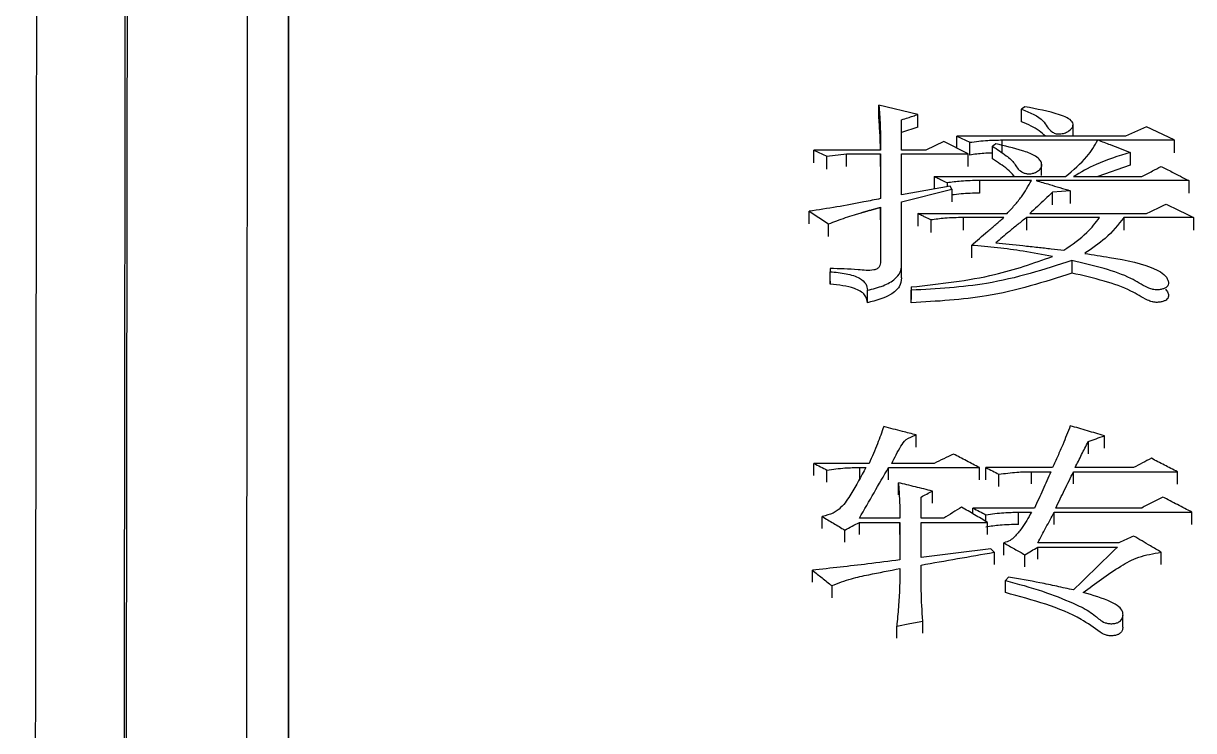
# Model space of a CAD drawing. Header units: millimetres. Extents: x 2344 to 4024, y 1094 to 2282.
# Drawn here: x 2710.55 to 2718.36, y 2098.76 to 2103.48 of the extents above; entities that cross this region are included whole.
import ezdxf

# ---------------------------------------------------------------- set-up
doc = ezdxf.new("R2010")
doc.units = ezdxf.units.MM

msp = doc.modelspace()

# ---------------------------------------------------------------- linework, layer by layer
at = {"color": 7, "linetype": 'Continuous', "lineweight": 25}
for p, q in [((2716.5181, 2102.8691), (2716.2585, 2102.9307)), ((2716.2585, 2102.8455), (2716.2585, 2102.9307)), ((2716.5181, 2102.784), (2716.5181, 2102.8691)), ((2717.2321, 2102.9204), (2717.2104, 2102.905)), ((2717.2104, 2102.8199), (2717.2104, 2102.905)), ((2716.4099, 2102.6316), (2716.4099, 2102.8331)), ((2716.5181, 2102.784), (2716.4099, 2102.748)), ((2717.5531, 2102.7248), (2717.5531, 2102.8074)), ((2718.0433, 2102.7867), (2717.9027, 2102.7248)), ((2718.2272, 2102.6989), (2718.0433, 2102.7867)), ((2716.7777, 2102.6443), (2716.7777, 2102.7248)), ((2716.7777, 2102.7248), (2716.8643, 2102.6834)), ((2717.9027, 2102.7248), (2716.7777, 2102.7248)), ((2715.8258, 2102.6316), (2715.9123, 2102.59)), ((2716.2693, 2102.6316), (2715.8258, 2102.6316)), ((2716.5722, 2102.6316), (2716.4099, 2102.6316)), ((2716.6912, 2102.6886), (2716.5722, 2102.6316)), ((2716.8534, 2102.6056), (2716.6912, 2102.6886)), ((2716.8643, 2102.5985), (2716.8643, 2102.6834)), ((2717.0157, 2102.5727), (2717.0157, 2102.6575)), ((2717.0806, 2102.614), (2717.0806, 2102.6989)), ((2717.0806, 2102.6989), (2718.2272, 2102.6989)), ((2718.2272, 2102.6989), (2718.2272, 2102.614)), ((2715.9123, 2102.59), (2716.0421, 2102.6056)), ((2715.9123, 2102.5053), (2715.9123, 2102.59)), ((2716.0421, 2102.6056), (2716.2693, 2102.6056)), ((2716.0421, 2102.5209), (2716.0421, 2102.6056)), ((2716.2693, 2102.6056), (2716.2693, 2102.3079)), ((2716.2693, 2102.5209), (2716.2693, 2102.6056)), ((2716.4099, 2102.6056), (2716.8534, 2102.6056)), ((2716.4099, 2102.3341), (2716.4099, 2102.6056)), ((2716.8534, 2102.5209), (2716.8534, 2102.6056)), ((2717.3424, 2102.4615), (2717.3424, 2102.5466)), ((2717.9352, 2102.616), (2717.9352, 2102.5312)), ((2717.9352, 2102.5312), (2717.7175, 2102.4545)), ((2716.7345, 2102.3918), (2716.4099, 2102.3341)), ((2716.6263, 2102.4546), (2717.5024, 2102.4545)), ((2716.6263, 2102.4546), (2716.6263, 2102.3726)), ((2716.7128, 2102.4127), (2716.7128, 2102.3879)), ((2716.7453, 2102.3708), (2716.7345, 2102.3918)), ((2717.2753, 2102.4284), (2716.9292, 2102.4284)), ((2716.9292, 2102.4284), (2716.9292, 2102.3439)), ((2718.3246, 2102.4284), (2717.3078, 2102.4284)), ((2717.5566, 2102.4545), (2718.0109, 2102.4545)), ((2718.3246, 2102.4284), (2718.3246, 2102.3439)), ((2716.4099, 2102.2868), (2716.7453, 2102.3708)), ((2716.7453, 2102.3708), (2716.7453, 2102.2864)), ((2717.4159, 2102.2655), (2717.4159, 2102.3498)), ((2717.5349, 2102.3603), (2717.5349, 2102.2759)), ((2716.2693, 2102.25), (2716.2693, 2101.8896)), ((2716.2693, 2102.1658), (2716.2693, 2102.25)), ((2716.4099, 2101.8629), (2716.4099, 2102.2868)), ((2715.7933, 2102.1395), (2715.7934, 2102.2237)), ((2715.7934, 2102.2237), (2715.9232, 2102.1392)), ((2716.5181, 2102.2079), (2717.1131, 2102.2079)), ((2716.5181, 2102.2079), (2716.5181, 2102.1237)), ((2716.6047, 2102.1656), (2716.6046, 2102.0815)), ((2717.0914, 2102.1815), (2716.821, 2102.1815)), ((2716.821, 2102.1815), (2716.821, 2102.0973)), ((2717.7297, 2102.1815), (2717.2429, 2102.1815)), ((2717.2429, 2102.1815), (2717.2429, 2102.0973)), ((2717.2645, 2102.2079), (2718.0434, 2102.2078)), ((2718.3571, 2102.1815), (2717.8918, 2102.1815)), ((2717.8918, 2102.1815), (2717.8918, 2102.0973)), ((2718.3571, 2102.1815), (2718.3571, 2102.0973)), ((2715.9232, 2102.0551), (2715.9232, 2102.1392)), ((2716.8751, 2101.9961), (2716.8751, 2101.9122)), ((2716.4099, 2101.779), (2716.4099, 2101.8629)), ((2717.5456, 2101.895), (2717.5456, 2101.8111)), ((2715.934, 2101.8415), (2715.934, 2101.8201)), ((2715.934, 2101.8415), (2715.934, 2101.8201)), ((2715.934, 2101.7365), (2715.934, 2101.8201)), ((2716.1828, 2101.6132), (2716.1828, 2101.6968)), ((2716.4748, 2101.7184), (2716.4748, 2101.6347)), ((2716.4748, 2101.7183), (2716.4748, 2101.6968)), ((2716.4748, 2101.6134), (2716.4748, 2101.6968)), ((2716.5074, 2100.6496), (2716.5074, 2100.7316)), ((2717.6539, 2100.6871), (2717.6539, 2100.6052)), ((2717.7621, 2100.644), (2717.7621, 2100.726)), ((2716.1936, 2100.5421), (2715.8258, 2100.5421)), ((2716.6263, 2100.5421), (2716.345, 2100.5421)), ((2715.9124, 2100.4157), (2715.9124, 2100.4974)), ((2716.1287, 2100.5141), (2716.172, 2100.5141)), ((2716.1287, 2100.5141), (2716.1287, 2100.4324)), ((2716.3234, 2100.5141), (2716.9292, 2100.5141)), ((2716.9292, 2100.4324), (2716.9292, 2100.5141)), ((2717.416, 2100.5141), (2716.9725, 2100.5141)), ((2717.059, 2100.3877), (2717.059, 2100.4693)), ((2717.2753, 2100.4861), (2717.4051, 2100.4861)), ((2717.2753, 2100.4045), (2717.2753, 2100.4861)), ((2717.5566, 2100.4861), (2718.2489, 2100.4861)), ((2717.5566, 2100.4045), (2717.5566, 2100.4861)), ((2717.9568, 2100.5141), (2717.5674, 2100.5141)), ((2718.2489, 2100.4044), (2718.2489, 2100.4861)), ((2716.3883, 2100.3317), (2716.3883, 2100.4132)), ((2716.5398, 2100.1765), (2716.5398, 2100.3176)), ((2716.6155, 2100.2756), (2716.6155, 2100.357)), ((2717.297, 2100.2443), (2716.8859, 2100.2443)), ((2716.8859, 2100.2055), (2716.8859, 2100.2443)), ((2717.1888, 2100.2161), (2717.2753, 2100.2161)), ((2717.1888, 2100.1348), (2717.1888, 2100.2161)), ((2717.4268, 2100.2161), (2718.3463, 2100.2161)), ((2717.4268, 2100.1348), (2717.4268, 2100.2161)), ((2718.0109, 2100.2443), (2717.4376, 2100.2443)), ((2718.3463, 2100.1348), (2718.3463, 2100.2161)), ((2715.8799, 2100.1066), (2715.8799, 2100.1879)), ((2716.3991, 2100.1765), (2716.1287, 2100.1765)), ((2716.1287, 2100.1482), (2716.3991, 2100.1482)), ((2716.1287, 2100.067), (2716.1287, 2100.1482)), ((2716.3991, 2100.1482), (2716.3991, 2099.8981)), ((2716.3991, 2100.067), (2716.3991, 2100.1482)), ((2716.6912, 2100.1765), (2716.5398, 2100.1765)), ((2716.5398, 2100.1482), (2716.9833, 2100.1482)), ((2716.5398, 2099.9152), (2716.5398, 2100.1482)), ((2716.9725, 2100.1546), (2716.9725, 2100.1991)), ((2716.9833, 2100.067), (2716.9833, 2100.1482)), ((2716.0314, 2100.0161), (2716.0314, 2100.0972)), ((2717.0265, 2099.9494), (2717.0049, 2099.9722)), ((2717.0914, 2099.9306), (2717.0914, 2100.012)), ((2717.8595, 2100.012), (2717.3186, 2100.012)), ((2717.3186, 2099.9836), (2717.8487, 2099.9836)), ((2717.0265, 2099.9494), (2717.0265, 2099.8685)), ((2717.2321, 2099.8514), (2717.2321, 2099.9323)), ((2718.1408, 2099.8685), (2718.1408, 2099.9493)), ((2715.815, 2099.7488), (2715.815, 2099.8295)), ((2717.1239, 2099.7837), (2717.1023, 2099.7608)), ((2715.9446, 2099.7265), (2715.9446, 2099.646)), ((2717.8863, 2099.4492), (2717.8863, 2099.53)), ((2716.3775, 2099.3754), (2716.3775, 2099.4556)), ((2716.5506, 2099.4101), (2716.5506, 2099.4903))]:
    msp.add_line(p, q, dxfattribs=at)
at = {"color": 7, "linetype": 'Continuous', "lineweight": 25, "flags": 128}
for points in [[(2715.8258, 2102.5468), (2715.8258, 2102.568), (2715.8258, 2102.5892), (2715.8258, 2102.6316)], [(2717.0373, 2102.673), (2717.0265, 2102.6653), (2717.0157, 2102.6575)], [(2717.5349, 2102.3603), (2717.4754, 2102.3551), (2717.4159, 2102.3498)], [(2715.8258, 2100.4604), (2715.8258, 2100.4808), (2715.8258, 2100.5015), (2715.8258, 2100.5421)], [(2716.3234, 2100.4324), (2716.3234, 2100.4528), (2716.3234, 2100.4736), (2716.3234, 2100.5141)], [(2716.9725, 2100.4324), (2716.9725, 2100.4528), (2716.9725, 2100.4735), (2716.9725, 2100.5141)], [(2717.0049, 2099.9722), (2716.7723, 2099.9437), (2716.5398, 2099.9152)], [(2717.3186, 2099.9026), (2717.3186, 2099.9227), (2717.3186, 2099.9433), (2717.3186, 2099.9836)], [(2717.1023, 2099.6802), (2717.1023, 2099.7), (2717.1023, 2099.7203), (2717.1023, 2099.7405), (2717.1023, 2099.7608)], [(2716.3775, 2099.4556), (2716.4641, 2099.473), (2716.5506, 2099.4903)]]:
    msp.add_lwpolyline(points, dxfattribs=at)
at = {"color": 7, "linetype": 'Continuous', "lineweight": 25}
for points, knots in [([(2712.3225, 2113.283), (2712.3226, 2113.1789), (2712.3226, 2112.6582), (2712.3227, 2111.2913), (2712.3227, 2109.1314), (2712.3228, 2106.513), (2712.3228, 2104.0504), (2712.3229, 2100.5426), (2712.3229, 2097.3997), (2712.3229, 2093.0846), (2712.323, 2088.3975), (2712.323, 2083.2653), (2712.3231, 2077.8418), (2712.3231, 2073.2831), (2712.3232, 2067.3606), (2712.3232, 2062.4548), (2712.3233, 2055.7759), (2712.3234, 2051.4831), (2712.3235, 2048.482)], [0, 0, 0, 0, 0.020124, 0.100733, 0.181328, 0.221587, 0.302184, 0.342442, 0.423039, 0.463298, 0.543894, 0.624491, 0.664749, 0.745346, 0.785604, 0.8662, 0.906458, 1, 1, 1, 1]), ([(2712.323, 2082.193), (2712.323, 2083.3777), (2712.323, 2085.6312), (2712.3229, 2089.6715), (2712.3229, 2093.379), (2712.3229, 2097.6137), (2712.3228, 2100.6876), (2712.3228, 2104.0998), (2712.3227, 2107.0773), (2712.3227, 2109.4207), (2712.3226, 2111.3611), (2712.3226, 2112.0949), (2712.3225, 2112.5917)], [0, 0, 0, 0, 0.072858, 0.13859, 0.270184, 0.335916, 0.467513, 0.533245, 0.664841, 0.796434, 0.862166, 1, 1, 1, 1]), ([(2710.6539, 2112.3349), (2710.654, 2112.3633), (2710.6543, 2112.4517), (2710.653, 2111.4654), (2710.6501, 2109.4525), (2710.6454, 2106.3898), (2710.6402, 2103.0015), (2710.6351, 2099.6641), (2710.6305, 2096.5945), (2710.6249, 2092.9511), (2710.6184, 2088.6803), (2710.6111, 2084.0346), (2710.6034, 2079.0878), (2710.5952, 2073.9175), (2710.5862, 2068.2331), (2710.5763, 2062.0361), (2710.5656, 2055.3523), (2710.5581, 2050.6616), (2710.5542, 2048.2675)], [0, 0, 0, 0, 0.039342, 0.122943, 0.206183, 0.289063, 0.371582, 0.416612, 0.465601, 0.518547, 0.575452, 0.636313, 0.690059, 0.746552, 0.805793, 0.867782, 0.932518, 1, 1, 1, 1]), ([(2711.1592, 2048.132), (2711.1638, 2051.4312), (2711.1729, 2058.0297), (2711.1858, 2067.4598), (2711.1979, 2076.3404), (2711.2088, 2084.4981), (2711.2186, 2091.7984), (2711.2269, 2098.1162), (2711.2336, 2103.3383), (2711.2386, 2107.3948), (2711.2418, 2110.1428), (2711.2433, 2111.5888), (2711.2429, 2111.5656), (2711.2427, 2111.5569)], [0, 0, 0, 0, 0.094309, 0.188619, 0.282928, 0.377238, 0.471547, 0.565857, 0.660166, 0.754475, 0.848785, 0.943094, 1, 1, 1, 1]), ([(2711.1732, 2048.0833), (2711.1765, 2050.4689), (2711.183, 2055.1755), (2711.1922, 2061.9248), (2711.2009, 2068.2674), (2711.2089, 2074.1625), (2711.2163, 2079.5931), (2711.224, 2085.3261), (2711.2316, 2091.0948), (2711.2389, 2096.5751), (2711.2446, 2101.0421), (2711.2491, 2104.5653), (2711.2524, 2107.2273), (2711.2546, 2109.1302), (2711.2559, 2110.3489), (2711.2565, 2111.0659), (2711.2563, 2111.0968), (2711.2562, 2111.1115)], [0, 0, 0, 0, 0.06854, 0.13522, 0.200041, 0.263001, 0.324101, 0.38334, 0.468684, 0.549845, 0.626823, 0.699617, 0.768227, 0.832652, 0.892892, 0.948946, 1, 1, 1, 1]), ([(2712.0544, 2110.3577), (2712.0544, 2110.3697), (2712.0547, 2110.482), (2712.0545, 2110.1293), (2712.054, 2109.5594), (2712.0534, 2109.0127), (2712.0527, 2108.3385), (2712.0518, 2107.5304), (2712.0507, 2106.5905), (2712.0494, 2105.5189), (2712.0473, 2103.8094), (2712.0439, 2101.1232), (2712.0387, 2096.9734), (2712.032, 2091.7571), (2712.0247, 2086.1502), (2712.0171, 2080.473), (2712.0096, 2075.0059), (2712.0014, 2068.993), (2711.9924, 2062.4454), (2711.9826, 2055.4026), (2711.9758, 2050.4602), (2711.9723, 2047.9462)], [0, 0, 0, 0, 0.008365, 0.077995, 0.107986, 0.138061, 0.168221, 0.198465, 0.228793, 0.259205, 0.289702, 0.358895, 0.433683, 0.514064, 0.600037, 0.66048, 0.723411, 0.788828, 0.856732, 0.927123, 1, 1, 1, 1]), ([(2716.2585, 2102.9307), (2716.2586, 2102.9288), (2716.2589, 2102.925), (2716.2594, 2102.9193), (2716.2599, 2102.9136), (2716.2602, 2102.9089), (2716.2606, 2102.9041), (2716.2609, 2102.9003), (2716.2613, 2102.8956), (2716.2616, 2102.8908), (2716.2621, 2102.8851), (2716.2624, 2102.8803), (2716.2628, 2102.8756), (2716.263, 2102.8718), (2716.2634, 2102.867), (2716.2636, 2102.8632), (2716.264, 2102.8584), (2716.2643, 2102.8537), (2716.2646, 2102.848), (2716.2649, 2102.8432), (2716.2652, 2102.8384), (2716.2654, 2102.8346), (2716.2657, 2102.8299), (2716.266, 2102.8251), (2716.2662, 2102.8203), (2716.2664, 2102.8155), (2716.2666, 2102.8108), (2716.2669, 2102.806), (2716.267, 2102.8012), (2716.2672, 2102.7974), (2716.2674, 2102.7926), (2716.2675, 2102.7879), (2716.2677, 2102.7831), (2716.2678, 2102.7783), (2716.268, 2102.7735), (2716.2681, 2102.7687), (2716.2682, 2102.764), (2716.2683, 2102.7601), (2716.2684, 2102.7553), (2716.2685, 2102.7506), (2716.2686, 2102.7458), (2716.2687, 2102.741), (2716.2688, 2102.7362), (2716.2688, 2102.7314), (2716.2689, 2102.7266), (2716.269, 2102.7218), (2716.269, 2102.717), (2716.2691, 2102.7122), (2716.2691, 2102.7084), (2716.2691, 2102.7036), (2716.2692, 2102.6988), (2716.2692, 2102.694), (2716.2692, 2102.6892), (2716.2692, 2102.6844), (2716.2692, 2102.6796), (2716.2693, 2102.6748), (2716.2693, 2102.671), (2716.2693, 2102.6662), (2716.2693, 2102.6614), (2716.2693, 2102.6566), (2716.2693, 2102.6518), (2716.2693, 2102.647), (2716.2693, 2102.6422), (2716.2693, 2102.637), (2716.2693, 2102.6338), (2716.2693, 2102.6316)], [0, 0, 0, 0, 0.019168, 0.038335, 0.057502, 0.07667, 0.086254, 0.105421, 0.115005, 0.134172, 0.15334, 0.172507, 0.182091, 0.201259, 0.210842, 0.23001, 0.239594, 0.258761, 0.277929, 0.297096, 0.30668, 0.325847, 0.335431, 0.354599, 0.373766, 0.38335, 0.402517, 0.421685, 0.431268, 0.450436, 0.46002, 0.479187, 0.498355, 0.507938, 0.527106, 0.546273, 0.555857, 0.575025, 0.584608, 0.603776, 0.622943, 0.632527, 0.651695, 0.670862, 0.680446, 0.699613, 0.718781, 0.728365, 0.747532, 0.757116, 0.776283, 0.795451, 0.805034, 0.824202, 0.843369, 0.852953, 0.872121, 0.881704, 0.900872, 0.920039, 0.929623, 0.948791, 0.967958, 0.977542, 1, 1, 1, 1]), ([(2716.4099, 2102.8331), (2716.424, 2102.8378), (2716.4491, 2102.8461), (2716.4851, 2102.8581), (2716.5071, 2102.8655), (2716.5181, 2102.8691)], [0, 0, 0, 0, 0.39045, 0.695224, 1, 1, 1, 1]), ([(2717.2104, 2102.905), (2717.2663, 2102.882), (2717.365, 2102.8413), (2717.3834, 2102.769), (2717.4273, 2102.7447), (2717.4409, 2102.7403), (2717.4567, 2102.7386), (2717.4787, 2102.7401), (2717.5042, 2102.7463), (2717.5342, 2102.7623), (2717.5552, 2102.7877), (2717.5535, 2102.8214), (2717.5145, 2102.8487), (2717.4114, 2102.8868), (2717.3116, 2102.9055), (2717.2321, 2102.9204)], [0, 0, 0, 0, 0.207477, 0.366822, 0.383118, 0.39879, 0.41441, 0.430881, 0.46509, 0.497024, 0.558703, 0.619218, 0.681584, 0.746434, 1, 1, 1, 1]), ([(2716.269, 2102.6316), (2716.2689, 2102.634), (2716.2688, 2102.6672), (2716.2665, 2102.7386), (2716.2613, 2102.8073), (2716.2585, 2102.8455)], [0, 0, 0, 0, 0.03409, 0.462178, 1, 1, 1, 1]), ([(2717.3685, 2102.724), (2717.3557, 2102.7365), (2717.317, 2102.7744), (2717.2531, 2102.8017), (2717.2104, 2102.8199)], [0, 0, 0, 0, 0.3323126, 1, 1, 1, 1]), ([(2716.8643, 2102.6834), (2716.904, 2102.6885), (2716.9752, 2102.6977), (2717.0483, 2102.6986), (2717.0806, 2102.6989)], [0, 0, 0, 0, 0.558836, 1, 1, 1, 1]), ([(2717.0157, 2102.6575), (2717.0477, 2102.6368), (2717.1036, 2102.6004), (2717.1674, 2102.5428), (2717.1869, 2102.4969), (2717.2273, 2102.4781), (2717.2459, 2102.4734), (2717.2643, 2102.4724), (2717.2833, 2102.4753), (2717.3069, 2102.4838), (2717.331, 2102.4991), (2717.3459, 2102.5217), (2717.3446, 2102.5468), (2717.3286, 2102.5732), (2717.2877, 2102.6031), (2717.1882, 2102.6384), (2717.0977, 2102.6592), (2717.0373, 2102.673)], [0, 0, 0, 0, 0.148754, 0.260728, 0.372296, 0.394322, 0.416456, 0.432197, 0.447933, 0.473769, 0.515229, 0.556405, 0.603707, 0.651901, 0.70837, 0.805731, 1, 1, 1, 1]), ([(2717.5024, 2102.4545), (2717.5546, 2102.4979), (2717.6471, 2102.5747), (2717.697, 2102.6612), (2717.7187, 2102.6989)], [0, 0, 0, 0, 0.564258, 1, 1, 1, 1]), ([(2717.7187, 2102.6989), (2717.746, 2102.6885), (2717.7957, 2102.6695), (2717.8679, 2102.6418), (2717.9127, 2102.6246), (2717.9352, 2102.616)], [0, 0, 0, 0, 0.377948, 0.688974, 1, 1, 1, 1]), ([(2717.0112, 2102.6115), (2716.9934, 2102.6111), (2716.9436, 2102.6099), (2716.8953, 2102.603), (2716.8643, 2102.5985)], [0, 0, 0, 0, 0.356584, 1, 1, 1, 1]), ([(2717.1638, 2102.4545), (2717.1622, 2102.4564), (2717.1481, 2102.4731), (2717.1058, 2102.5152), (2717.051, 2102.5501), (2717.0157, 2102.5727)], [0, 0, 0, 0, 0.043567, 0.383967, 1, 1, 1, 1]), ([(2717.9352, 2102.616), (2717.8557, 2102.5913), (2717.7143, 2102.5474), (2717.6046, 2102.4828), (2717.5565, 2102.4546)], [0, 0, 0, 0, 0.562196, 1, 1, 1, 1]), ([(2718.0109, 2102.4545), (2718.0229, 2102.4608), (2718.047, 2102.4734), (2718.0902, 2102.496), (2718.1215, 2102.5123), (2718.1407, 2102.5224)], [0, 0, 0, 0, 0.277776, 0.555554, 1, 1, 1, 1]), ([(2718.1407, 2102.5224), (2718.165, 2102.51), (2718.2078, 2102.4881), (2718.2691, 2102.4568), (2718.3061, 2102.4379), (2718.3246, 2102.4284)], [0, 0, 0, 0, 0.396526, 0.698263, 1, 1, 1, 1]), ([(2716.7128, 2102.4127), (2716.7005, 2102.4187), (2716.6799, 2102.4287), (2716.651, 2102.4426), (2716.6345, 2102.4506), (2716.6263, 2102.4546)], [0, 0, 0, 0, 0.428361, 0.714181, 1, 1, 1, 1]), ([(2716.9292, 2102.4284), (2716.8881, 2102.4278), (2716.8148, 2102.4267), (2716.7439, 2102.417), (2716.7128, 2102.4127)], [0, 0, 0, 0, 0.5610721, 1, 1, 1, 1]), ([(2717.1131, 2102.2079), (2717.13, 2102.2263), (2717.164, 2102.2633), (2717.2232, 2102.336), (2717.2548, 2102.392), (2717.2753, 2102.4284)], [0, 0, 0, 0, 0.2594794, 0.5190273, 1, 1, 1, 1]), ([(2717.3078, 2102.4284), (2717.3371, 2102.4196), (2717.3897, 2102.4039), (2717.4654, 2102.3812), (2717.5118, 2102.3673), (2717.5349, 2102.3603)], [0, 0, 0, 0, 0.387874, 0.693937, 1, 1, 1, 1]), ([(2716.9292, 2102.3439), (2716.888, 2102.3434), (2716.8259, 2102.3427), (2716.7657, 2102.3347), (2716.7453, 2102.332)], [0, 0, 0, 0, 0.66153, 1, 1, 1, 1]), ([(2717.4159, 2102.3498), (2717.3992, 2102.3342), (2717.3656, 2102.3027), (2717.3151, 2102.2554), (2717.2814, 2102.2237), (2717.2645, 2102.2079)], [0, 0, 0, 0, 0.331513, 0.665756, 1, 1, 1, 1]), ([(2716.2693, 2102.3079), (2716.2326, 2102.3005), (2716.1361, 2102.2811), (2715.9784, 2102.2511), (2715.8551, 2102.2329), (2715.7934, 2102.2237)], [0, 0, 0, 0, 0.234581, 0.616855, 1, 1, 1, 1]), ([(2715.9232, 2102.1392), (2715.9604, 2102.1536), (2716.0163, 2102.1752), (2716.0855, 2102.1968), (2716.1203, 2102.2074), (2716.1366, 2102.2123), (2716.1454, 2102.2148), (2716.1504, 2102.2163), (2716.1567, 2102.2181), (2716.1617, 2102.2196), (2716.168, 2102.2214), (2716.173, 2102.2229), (2716.178, 2102.2243), (2716.1831, 2102.2258), (2716.1881, 2102.2272), (2716.1944, 2102.229), (2716.1995, 2102.2304), (2716.2058, 2102.2322), (2716.2109, 2102.2337), (2716.2172, 2102.2354), (2716.2223, 2102.2369), (2716.2286, 2102.2386), (2716.2337, 2102.2401), (2716.24, 2102.2418), (2716.2451, 2102.2433), (2716.2514, 2102.245), (2716.2565, 2102.2464), (2716.2629, 2102.2482), (2716.2667, 2102.2493), (2716.2693, 2102.25)], [0, 0, 0, 0, 0.340494, 0.510588, 0.595628, 0.638147, 0.648777, 0.670037, 0.680666, 0.701926, 0.712556, 0.733815, 0.744445, 0.755075, 0.776334, 0.786964, 0.808224, 0.818854, 0.840113, 0.850743, 0.872003, 0.882632, 0.903892, 0.914522, 0.935781, 0.946411, 0.967671, 0.9783, 1, 1, 1, 1]), ([(2718.0434, 2102.2078), (2718.0558, 2102.2139), (2718.0808, 2102.2261), (2718.1241, 2102.2472), (2718.1549, 2102.2621), (2718.1732, 2102.271)], [0, 0, 0, 0, 0.2884326, 0.5768652, 1, 1, 1, 1]), ([(2718.1732, 2102.271), (2718.1981, 2102.2589), (2718.2412, 2102.2379), (2718.3025, 2102.208), (2718.3389, 2102.1903), (2718.3571, 2102.1815)], [0, 0, 0, 0, 0.407195, 0.703597, 1, 1, 1, 1]), ([(2716.6047, 2102.1656), (2716.5923, 2102.1717), (2716.5717, 2102.1817), (2716.5428, 2102.1958), (2716.5264, 2102.2038), (2716.5181, 2102.2079)], [0, 0, 0, 0, 0.428361, 0.714181, 1, 1, 1, 1]), ([(2716.821, 2102.1815), (2716.7799, 2102.1808), (2716.7067, 2102.1797), (2716.6358, 2102.1699), (2716.6047, 2102.1656)], [0, 0, 0, 0, 0.561072, 1, 1, 1, 1]), ([(2716.8751, 2101.9961), (2716.9114, 2102.0273), (2716.9656, 2102.0739), (2717.0378, 2102.1356), (2717.0735, 2102.1662), (2717.0914, 2102.1815)], [0, 0, 0, 0, 0.503826, 0.751913, 1, 1, 1, 1]), ([(2717.2429, 2102.1815), (2717.2236, 2102.1662), (2717.1851, 2102.1358), (2717.116, 2102.0796), (2717.0676, 2102.038), (2717.0373, 2102.012)], [0, 0, 0, 0, 0.273449, 0.546904, 1, 1, 1, 1]), ([(2717.4917, 2101.9642), (2717.547, 2102.0018), (2717.645, 2102.0686), (2717.704, 2102.1472), (2717.7297, 2102.1815)], [0, 0, 0, 0, 0.563785, 1, 1, 1, 1]), ([(2717.8918, 2102.1815), (2717.8543, 2102.1339), (2717.7867, 2102.0484), (2717.6797, 2101.9753), (2717.6322, 2101.9429)], [0, 0, 0, 0, 0.556253, 1, 1, 1, 1]), ([(2717.0373, 2102.012), (2717.0977, 2102.0062), (2717.1915, 2101.9973), (2717.3149, 2101.9838), (2717.406, 2101.9737), (2717.4638, 2101.9673), (2717.4917, 2101.9642)], [0, 0, 0, 0, 0.397437, 0.617017, 0.815711, 1, 1, 1, 1]), ([(2717.4159, 2101.9216), (2717.3511, 2101.934), (2717.231, 2101.9569), (2717.0496, 2101.9808), (2716.9334, 2101.991), (2716.8751, 2101.9961)], [0, 0, 0, 0, 0.368096, 0.683267, 1, 1, 1, 1]), ([(2717.6322, 2101.9428), (2717.6869, 2101.934), (2717.8516, 2101.9073), (2718.047, 2101.8711), (2718.1633, 2101.804), (2718.186, 2101.77), (2718.1913, 2101.7433), (2718.1863, 2101.7264), (2718.1743, 2101.7145), (2718.1567, 2101.7061), (2718.1338, 2101.7005), (2718.1068, 2101.6986), (2718.0764, 2101.7028), (2718.0183, 2101.7284), (2717.9312, 2101.7861), (2717.7566, 2101.8462), (2717.6179, 2101.8783), (2717.5457, 2101.8949)], [0, 0, 0, 0, 0.113866, 0.34337, 0.39359, 0.444116, 0.471653, 0.490478, 0.50521, 0.519932, 0.535866, 0.554481, 0.573032, 0.596509, 0.70042, 0.843829, 1, 1, 1, 1]), ([(2716.2693, 2101.8896), (2716.269, 2101.8771), (2716.2685, 2101.8597), (2716.2494, 2101.8391), (2716.2011, 2101.8243), (2716.0908, 2101.838), (2715.9953, 2101.8401), (2715.934, 2101.8415)], [0, 0, 0, 0, 0.1639717, 0.2288935, 0.2960625, 0.5477733, 1, 1, 1, 1]), ([(2716.1828, 2101.6968), (2716.2189, 2101.7057), (2716.2899, 2101.7232), (2716.3654, 2101.7666), (2716.405, 2101.8154), (2716.4083, 2101.8471), (2716.4099, 2101.8629)], [0, 0, 0, 0, 0.291064, 0.572494, 0.787521, 1, 1, 1, 1]), ([(2716.4748, 2101.7184), (2716.6652, 2101.7392), (2717.0024, 2101.7762), (2717.2905, 2101.8775), (2717.4159, 2101.9216)], [0, 0, 0, 0, 0.564773, 1, 1, 1, 1]), ([(2717.5456, 2101.895), (2717.3611, 2101.8353), (2717.0286, 2101.7278), (2716.6454, 2101.7064), (2716.4748, 2101.6968)], [0, 0, 0, 0, 0.554855, 1, 1, 1, 1]), ([(2715.934, 2101.8201), (2715.9699, 2101.817), (2716.0408, 2101.8107), (2716.1292, 2101.7829), (2716.177, 2101.7402), (2716.1809, 2101.7112), (2716.1828, 2101.6968)], [0, 0, 0, 0, 0.2926241, 0.5766901, 0.7904269, 1, 1, 1, 1]), ([(2716.4099, 2101.7791), (2716.4071, 2101.759), (2716.4014, 2101.7186), (2716.3285, 2101.6525), (2716.2386, 2101.6282), (2716.1828, 2101.6132)], [0, 0, 0, 0, 0.270977, 0.547553, 1, 1, 1, 1]), ([(2717.5456, 2101.8111), (2717.3611, 2101.7516), (2717.0285, 2101.6442), (2716.6454, 2101.6228), (2716.4748, 2101.6133)], [0, 0, 0, 0, 0.554801, 1, 1, 1, 1]), ([(2718.1693, 2101.7039), (2718.1758, 2101.696), (2718.1881, 2101.6813), (2718.1911, 2101.6596), (2718.1864, 2101.6428), (2718.1744, 2101.6309), (2718.1568, 2101.6226), (2718.1339, 2101.6169), (2718.1069, 2101.615), (2718.0764, 2101.6192), (2718.0183, 2101.6447), (2717.9312, 2101.7023), (2717.7566, 2101.7624), (2717.618, 2101.7944), (2717.5457, 2101.8111)], [0, 0, 0, 0, 0.052966, 0.099864, 0.131895, 0.156969, 0.182027, 0.209154, 0.240887, 0.272554, 0.312547, 0.48946, 0.733777, 1, 1, 1, 1]), ([(2715.934, 2101.7577), (2715.934, 2101.7537), (2715.934, 2101.7466), (2715.934, 2101.7395), (2715.934, 2101.7364)], [0, 0, 0, 0, 0.56, 1, 1, 1, 1]), ([(2716.1828, 2101.6132), (2716.1796, 2101.6316), (2716.1733, 2101.6691), (2716.0821, 2101.7222), (2715.9908, 2101.7309), (2715.934, 2101.7364)], [0, 0, 0, 0, 0.267361, 0.543633, 1, 1, 1, 1]), ([(2716.291, 2100.7871), (2716.2775, 2100.7491), (2716.2563, 2100.6891), (2716.2222, 2100.6075), (2716.2031, 2100.5639), (2716.1936, 2100.5421)], [0, 0, 0, 0, 0.465077, 0.732516, 1, 1, 1, 1]), ([(2716.5074, 2100.7316), (2716.4767, 2100.7395), (2716.4253, 2100.7527), (2716.3531, 2100.7712), (2716.3117, 2100.7818), (2716.291, 2100.7871)], [0, 0, 0, 0, 0.425233, 0.712616, 1, 1, 1, 1]), ([(2717.535, 2100.7927), (2717.5186, 2100.7506), (2717.4924, 2100.6831), (2717.4511, 2100.5904), (2717.4277, 2100.5395), (2717.416, 2100.5141)], [0, 0, 0, 0, 0.452168, 0.726066, 1, 1, 1, 1]), ([(2717.7621, 2100.726), (2717.7243, 2100.7372), (2717.6485, 2100.7594), (2717.5728, 2100.7816), (2717.535, 2100.7927)], [0, 0, 0, 0, 0.499999, 1, 1, 1, 1]), ([(2716.345, 2100.5421), (2716.3638, 2100.5804), (2716.39, 2100.6339), (2716.4349, 2100.7039), (2716.483, 2100.7223), (2716.5073, 2100.7316)], [0, 0, 0, 0, 0.554938, 0.774738, 1, 1, 1, 1]), ([(2717.5674, 2100.5141), (2717.5818, 2100.543), (2717.6107, 2100.6008), (2717.6395, 2100.6583), (2717.6539, 2100.6871)], [0, 0, 0, 0, 0.499999, 1, 1, 1, 1]), ([(2717.6539, 2100.6871), (2717.672, 2100.6936), (2717.708, 2100.7066), (2717.7441, 2100.7196), (2717.7621, 2100.726)], [0, 0, 0, 0, 0.499998, 1, 1, 1, 1]), ([(2716.7561, 2100.6035), (2716.7345, 2100.5933), (2716.6912, 2100.5729), (2716.6479, 2100.5524), (2716.6263, 2100.5421)], [0, 0, 0, 0, 0.499998, 1, 1, 1, 1]), ([(2716.9292, 2100.5141), (2716.9003, 2100.5291), (2716.8426, 2100.5589), (2716.785, 2100.5887), (2716.7561, 2100.6035)], [0, 0, 0, 0, 0.5, 1, 1, 1, 1]), ([(2715.8258, 2100.5421), (2715.8402, 2100.5347), (2715.8691, 2100.5198), (2715.8979, 2100.5048), (2715.9124, 2100.4974)], [0, 0, 0, 0, 0.5, 1, 1, 1, 1]), ([(2718.0758, 2100.5756), (2718.056, 2100.5654), (2718.0163, 2100.5449), (2717.9767, 2100.5244), (2717.9568, 2100.5141)], [0, 0, 0, 0, 0.499999, 1, 1, 1, 1]), ([(2718.2489, 2100.4861), (2718.2201, 2100.5011), (2718.1624, 2100.5309), (2718.1047, 2100.5607), (2718.0758, 2100.5756)], [0, 0, 0, 0, 0.5, 1, 1, 1, 1]), ([(2716.172, 2100.5141), (2716.14, 2100.4547), (2716.0913, 2100.3641), (2716.0232, 2100.2609), (2715.9574, 2100.2064), (2715.906, 2100.1941), (2715.8799, 2100.1879)], [0, 0, 0, 0, 0.493619, 0.752072, 0.87418, 1, 1, 1, 1]), ([(2715.9124, 2100.4974), (2715.9521, 2100.5029), (2716.0233, 2100.5129), (2716.0964, 2100.5138), (2716.1287, 2100.5141)], [0, 0, 0, 0, 0.558835, 1, 1, 1, 1]), ([(2716.1287, 2100.1765), (2716.1612, 2100.233), (2716.2261, 2100.346), (2716.291, 2100.4581), (2716.3234, 2100.5141)], [0, 0, 0, 0, 0.5, 1, 1, 1, 1]), ([(2716.9725, 2100.5141), (2716.9869, 2100.5067), (2717.0157, 2100.4917), (2717.0446, 2100.4768), (2717.059, 2100.4693)], [0, 0, 0, 0, 0.5, 1, 1, 1, 1]), ([(2717.059, 2100.4693), (2717.0988, 2100.4749), (2717.1699, 2100.4849), (2717.2431, 2100.4857), (2717.2753, 2100.4861)], [0, 0, 0, 0, 0.558835, 1, 1, 1, 1]), ([(2717.4051, 2100.4861), (2717.3871, 2100.4459), (2717.3511, 2100.3656), (2717.315, 2100.2847), (2717.297, 2100.2443)], [0, 0, 0, 0, 0.5, 1, 1, 1, 1]), ([(2717.4376, 2100.2443), (2717.4574, 2100.2847), (2717.4971, 2100.3656), (2717.5368, 2100.4459), (2717.5566, 2100.4861)], [0, 0, 0, 0, 0.5, 1, 1, 1, 1]), ([(2716.3883, 2100.4132), (2716.3899, 2100.3932), (2716.3931, 2100.3532), (2716.3975, 2100.2743), (2716.3985, 2100.2153), (2716.3991, 2100.1765)], [0, 0, 0, 0, 0.254777, 0.50956, 1, 1, 1, 1]), ([(2716.6155, 2100.357), (2716.5776, 2100.3664), (2716.5019, 2100.3852), (2716.4262, 2100.4039), (2716.3883, 2100.4132)], [0, 0, 0, 0, 0.499999, 1, 1, 1, 1]), ([(2716.5398, 2100.3176), (2716.5524, 2100.3242), (2716.5776, 2100.3373), (2716.6029, 2100.3505), (2716.6155, 2100.357)], [0, 0, 0, 0, 0.500001, 1, 1, 1, 1]), ([(2718.1515, 2100.3176), (2718.1281, 2100.3054), (2718.0812, 2100.281), (2718.0344, 2100.2565), (2718.0109, 2100.2443)], [0, 0, 0, 0, 0.499999, 1, 1, 1, 1]), ([(2718.3463, 2100.2161), (2718.3138, 2100.233), (2718.2489, 2100.2669), (2718.184, 2100.3007), (2718.1515, 2100.3176)], [0, 0, 0, 0, 0.5, 1, 1, 1, 1]), ([(2716.8102, 2100.25), (2716.7904, 2100.2377), (2716.7507, 2100.2133), (2716.711, 2100.1888), (2716.6912, 2100.1765)], [0, 0, 0, 0, 0.499998, 1, 1, 1, 1]), ([(2716.9833, 2100.1482), (2716.9544, 2100.1652), (2716.8967, 2100.1992), (2716.839, 2100.233), (2716.8102, 2100.25)], [0, 0, 0, 0, 0.5, 1, 1, 1, 1]), ([(2716.8859, 2100.2443), (2716.9003, 2100.2368), (2716.9292, 2100.2217), (2716.958, 2100.2067), (2716.9725, 2100.1991)], [0, 0, 0, 0, 0.4999996, 1, 1, 1, 1]), ([(2716.9725, 2100.1991), (2717.0122, 2100.2048), (2717.0834, 2100.2148), (2717.1565, 2100.2157), (2717.1888, 2100.2161)], [0, 0, 0, 0, 0.558835, 1, 1, 1, 1]), ([(2717.2753, 2100.2161), (2717.2551, 2100.1791), (2717.2243, 2100.1227), (2717.1725, 2100.0613), (2717.1357, 2100.0267), (2717.1063, 2100.0169), (2717.0914, 2100.012)], [0, 0, 0, 0, 0.494008, 0.754052, 0.875824, 1, 1, 1, 1]), ([(2717.3186, 2100.012), (2717.3366, 2100.0461), (2717.3727, 2100.1143), (2717.4088, 2100.1822), (2717.4268, 2100.2161)], [0, 0, 0, 0, 0.5000003, 1, 1, 1, 1]), ([(2715.8799, 2100.1879), (2715.9051, 2100.1728), (2715.9556, 2100.1426), (2716.0061, 2100.1123), (2716.0314, 2100.0972)], [0, 0, 0, 0, 0.4999996, 1, 1, 1, 1]), ([(2716.0314, 2100.0972), (2716.0476, 2100.1057), (2716.08, 2100.1227), (2716.1125, 2100.1397), (2716.1287, 2100.1482)], [0, 0, 0, 0, 0.500002, 1, 1, 1, 1]), ([(2717.1888, 2100.1344), (2717.1477, 2100.1337), (2717.0745, 2100.1325), (2717.0036, 2100.1221), (2716.9725, 2100.1175)], [0, 0, 0, 0, 0.5610853, 1, 1, 1, 1]), ([(2717.9568, 2100.0575), (2717.9406, 2100.0499), (2717.9082, 2100.0347), (2717.8757, 2100.0196), (2717.8595, 2100.012)], [0, 0, 0, 0, 0.499999, 1, 1, 1, 1]), ([(2718.1408, 2099.9494), (2718.1171, 2099.9633), (2718.0746, 2099.9883), (2718.0133, 2100.0243), (2717.9757, 2100.0464), (2717.9568, 2100.0575)], [0, 0, 0, 0, 0.386049, 0.693024, 1, 1, 1, 1]), ([(2717.0914, 2100.012), (2717.1035, 2100.0052), (2717.1276, 2099.9915), (2717.1745, 2099.965), (2717.2093, 2099.9452), (2717.2321, 2099.9323)], [0, 0, 0, 0, 0.257094, 0.514188, 1, 1, 1, 1]), ([(2717.2321, 2099.9323), (2717.2465, 2099.9408), (2717.2753, 2099.9579), (2717.3042, 2099.975), (2717.3186, 2099.9836)], [0, 0, 0, 0, 0.500001, 1, 1, 1, 1]), ([(2717.8487, 2099.9836), (2717.8, 2099.9361), (2717.7026, 2099.8411), (2717.6053, 2099.7455), (2717.5566, 2099.6977)], [0, 0, 0, 0, 0.5, 1, 1, 1, 1]), ([(2716.3991, 2099.8981), (2716.3281, 2099.889), (2716.1955, 2099.872), (2716.0006, 2099.8495), (2715.8769, 2099.8362), (2715.815, 2099.8295)], [0, 0, 0, 0, 0.366425, 0.683185, 1, 1, 1, 1]), ([(2716.5398, 2099.8638), (2716.6209, 2099.8781), (2716.7832, 2099.9066), (2716.9454, 2099.9351), (2717.0265, 2099.9494)], [0, 0, 0, 0, 0.5, 1, 1, 1, 1]), ([(2717.6215, 2099.6805), (2717.7016, 2099.7405), (2717.8135, 2099.8245), (2717.9859, 2099.923), (2718.0887, 2099.9405), (2718.1407, 2099.9493)], [0, 0, 0, 0, 0.553442, 0.773992, 1, 1, 1, 1]), ([(2715.815, 2099.8295), (2715.8366, 2099.8124), (2715.8798, 2099.7781), (2715.923, 2099.7437), (2715.9446, 2099.7265)], [0, 0, 0, 0, 0.5, 1, 1, 1, 1]), ([(2715.9446, 2099.7265), (2715.9874, 2099.7431), (2716.0646, 2099.7729), (2716.2212, 2099.8057), (2716.3296, 2099.8272), (2716.3991, 2099.8409)], [0, 0, 0, 0, 0.308167, 0.555958, 1, 1, 1, 1]), ([(2716.3991, 2099.8409), (2716.3987, 2099.7978), (2716.3977, 2099.7123), (2716.3893, 2099.5838), (2716.3815, 2099.4984), (2716.3775, 2099.4556)], [0, 0, 0, 0, 0.337206, 0.668546, 1, 1, 1, 1]), ([(2716.5506, 2099.4903), (2716.5466, 2099.5586), (2716.5425, 2099.6287), (2716.541, 2099.7002), (2716.5409, 2099.7055), (2716.5408, 2099.7108), (2716.5407, 2099.7161), (2716.5406, 2099.7213), (2716.5406, 2099.7266), (2716.5405, 2099.7319), (2716.5404, 2099.7372), (2716.5403, 2099.7443), (2716.5403, 2099.7513), (2716.5402, 2099.7583), (2716.5401, 2099.7636), (2716.5401, 2099.7689), (2716.5401, 2099.7742), (2716.54, 2099.7795), (2716.54, 2099.7847), (2716.54, 2099.79), (2716.5399, 2099.7971), (2716.5399, 2099.8041), (2716.5399, 2099.8111), (2716.5399, 2099.8164), (2716.5398, 2099.8217), (2716.5398, 2099.8269), (2716.5398, 2099.8322), (2716.5398, 2099.8375), (2716.5398, 2099.8427), (2716.5398, 2099.848), (2716.5398, 2099.855), (2716.5398, 2099.8603), (2716.5398, 2099.8638)], [0, 0, 0, 0, 0.54643, 0.560604, 0.574777, 0.588951, 0.603124, 0.617298, 0.631471, 0.645645, 0.659818, 0.673992, 0.702338, 0.716512, 0.730685, 0.744859, 0.759032, 0.773206, 0.787379, 0.801553, 0.815726, 0.844073, 0.858247, 0.87242, 0.886594, 0.900767, 0.914941, 0.929114, 0.943288, 0.957461, 0.971635, 1, 1, 1, 1]), ([(2717.1023, 2099.7608), (2717.1863, 2099.7382), (2717.3443, 2099.6957), (2717.5258, 2099.6224), (2717.6463, 2099.5678), (2717.6994, 2099.5271), (2717.7301, 2099.4992), (2717.7594, 2099.4805), (2717.7918, 2099.4727), (2717.8187, 2099.4721), (2717.844, 2099.4766), (2717.8638, 2099.4858), (2717.8789, 2099.5008), (2717.8882, 2099.5242), (2717.8858, 2099.5552), (2717.8591, 2099.5899), (2717.7733, 2099.6369), (2717.6862, 2099.6619), (2717.6215, 2099.6805)], [0, 0, 0, 0, 0.197624, 0.371591, 0.471167, 0.521337, 0.556787, 0.592598, 0.61138, 0.630161, 0.649113, 0.666951, 0.682877, 0.711545, 0.752921, 0.793459, 0.846543, 1, 1, 1, 1]), ([(2717.5566, 2099.6977), (2717.5194, 2099.7058), (2717.4449, 2099.7222), (2717.3014, 2099.7523), (2717.1936, 2099.7714), (2717.1239, 2099.7837)], [0, 0, 0, 0, 0.260983, 0.521979, 1, 1, 1, 1]), ([(2717.8846, 2099.4488), (2717.8843, 2099.4415), (2717.8837, 2099.4288), (2717.8725, 2099.4126), (2717.8567, 2099.401), (2717.8363, 2099.3941), (2717.8125, 2099.3912), (2717.7871, 2099.3926), (2717.7583, 2099.4008), (2717.7002, 2099.4393), (2717.5283, 2099.5658), (2717.2856, 2099.6307), (2717.1023, 2099.6797)], [0, 0, 0, 0, 0.036339, 0.063949, 0.086857, 0.109806, 0.132721, 0.158106, 0.184428, 0.22567, 0.415316, 1, 1, 1, 1])]:
    msp.add_open_spline(points, degree=3, knots=knots, dxfattribs=at)

doc.saveas('drawing.dxf')
